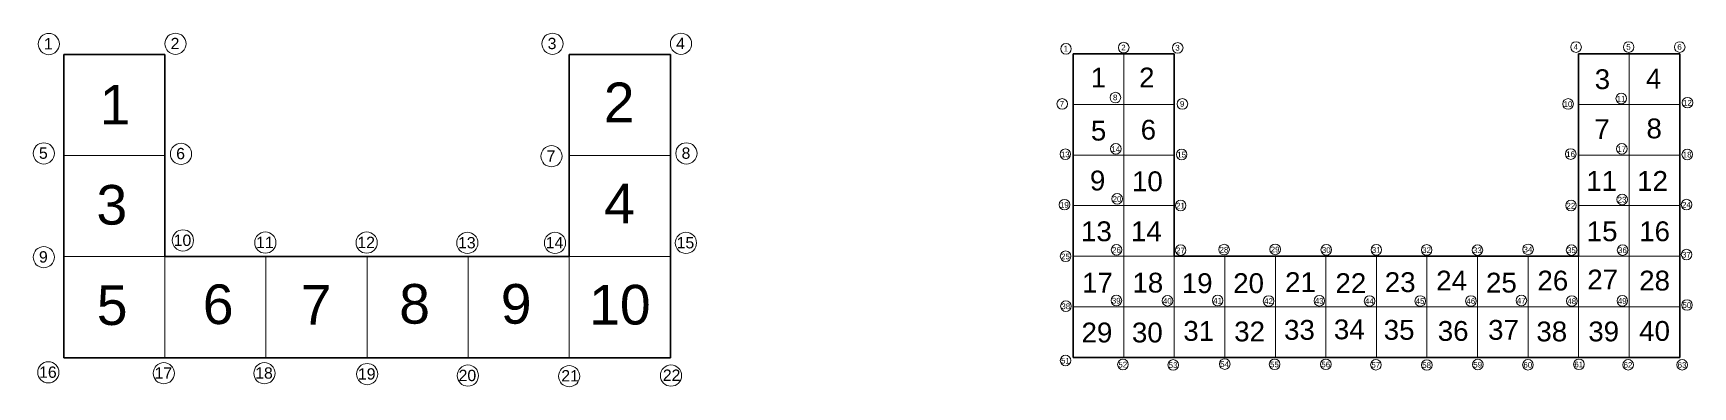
# Model space of a CAD drawing. Header units: millimetres. Extents: x -0.006 to 0.322, y -0.006 to 0.064.
import ezdxf

# ---------------------------------------------------------------- set-up
doc = ezdxf.new("R2010")
doc.units = ezdxf.units.MM
doc.layers.add('cienka', color=7, linetype='Continuous', lineweight=18)
doc.layers.add('Gruba', color=7, linetype='Continuous', lineweight=35)
doc.styles.get("Standard").update_dxf_attribs({"font": 'arial.ttf'})

msp = doc.modelspace()

# ---------------------------------------------------------------- linework, layer by layer
at = {"layer": 'cienka'}
for p, q in [((0.19968, 0.06009), (0.19968, 0.05009)), ((0.20968, 0.06009), (0.20968, 0.00009)), ((0.30968, 0.06009), (0.30968, 0.00009)), ((0.19968, 0.05009), (0.21968, 0.05009)), ((0.29968, 0.05009), (0.31968, 0.05009)), ((0.02, 0.04), (0, 0.04)), ((0.1, 0.04), (0.12, 0.04)), ((0.21968, 0.04009), (0.19968, 0.04009)), ((0.19968, 0.04009), (0.19968, 0.03009)), ((0.29968, 0.04009), (0.31968, 0.04009)), ((0.19968, 0.03009), (0.21968, 0.03009)), ((0.29968, 0.03009), (0.31968, 0.03009)), ((0.02, 0.02), (0, 0.02)), ((0.02, 0.02), (0.02, 0)), ((0.04, 0.02), (0.04, 0)), ((0.06, 0.02), (0.06, 0)), ((0.08, 0.02), (0.08, 0)), ((0.1, 0.02), (0.12, 0.02)), ((0.1, 0.02), (0.1, 0)), ((0.21968, 0.02009), (0.19968, 0.02009)), ((0.21968, 0.02009), (0.21968, 0.00009)), ((0.22968, 0.02009), (0.22968, 0.00009)), ((0.23968, 0.02009), (0.23968, 0.00009)), ((0.24968, 0.02009), (0.24968, 0.00009)), ((0.25968, 0.02009), (0.25968, 0.00009)), ((0.26968, 0.02009), (0.26968, 0.00009)), ((0.27968, 0.02009), (0.27968, 0.00009)), ((0.28968, 0.02009), (0.28968, 0.00009)), ((0.29968, 0.02009), (0.31968, 0.02009)), ((0.29968, 0.02009), (0.29968, 0.00009)), ((0.21968, 0.01009), (0.19968, 0.01009)), ((0.21968, 0.01009), (0.31968, 0.01009))]:
    msp.add_line(p, q, dxfattribs=at)
for centre, radius in [((-0.00296, 0.06205), 0.0021), ((0.0221, 0.0621), 0.0021), ((0.09668, 0.0621), 0.0021), ((0.1221, 0.0621), 0.0021), ((0.20968, 0.06134), 0.00105), ((0.29917, 0.06145), 0.00105), ((0.30958, 0.06145), 0.00105), ((0.31968, 0.06145), 0.00105), ((0.19827, 0.06111), 0.00105), ((0.22037, 0.06129), 0.00105), ((0.19752, 0.0502), 0.00105), ((0.20804, 0.05146), 0.00105), ((0.22129, 0.0502), 0.00105), ((0.29759, 0.0502), 0.00105), ((0.30811, 0.05127), 0.00105), ((0.32122, 0.05046), 0.00105), ((-0.00395, 0.04042), 0.0021), ((0.0232, 0.04033), 0.0021), ((0.09648, 0.03987), 0.0021), ((0.12318, 0.04042), 0.0021), ((0.19814, 0.04026), 0.00105), ((0.20813, 0.04132), 0.00105), ((0.22115, 0.04021), 0.00105), ((0.29811, 0.0403), 0.00105), ((0.30823, 0.04132), 0.00105), ((0.32117, 0.04021), 0.00105), ((0.19797, 0.03028), 0.00105), ((0.20839, 0.03143), 0.00105), ((0.22095, 0.03013), 0.00105), ((0.29817, 0.03012), 0.00105), ((0.30829, 0.03131), 0.00105), ((0.32103, 0.03029), 0.00105), ((0.02357, 0.02321), 0.0021), ((0.03987, 0.02279), 0.0021), ((0.05991, 0.02279), 0.0021), ((0.07983, 0.02273), 0.0021), ((0.09717, 0.02273), 0.0021), ((0.12307, 0.02273), 0.0021), ((-0.00395, 0.0199), 0.0021), ((0.19819, 0.02008), 0.00105), ((0.20827, 0.02136), 0.00105), ((0.22094, 0.0213), 0.00105), ((0.22954, 0.0214), 0.00105), ((0.23965, 0.02144), 0.00105), ((0.24976, 0.02135), 0.00105), ((0.25966, 0.02135), 0.00105), ((0.26962, 0.02133), 0.00105), ((0.27966, 0.0213), 0.00105), ((0.28968, 0.02145), 0.00105), ((0.29828, 0.0213), 0.00105), ((0.30838, 0.0213), 0.00105), ((0.32103, 0.02041), 0.00105), ((0.19825, 0.01022), 0.00105), ((0.20823, 0.01132), 0.00105), ((0.21834, 0.01128), 0.00105), ((0.22827, 0.01132), 0.00105), ((0.23835, 0.01123), 0.00105), ((0.24838, 0.01128), 0.00105), ((0.25832, 0.01123), 0.00105), ((0.26835, 0.01123), 0.00105), ((0.27838, 0.01123), 0.00105), ((0.28836, 0.01132), 0.00105), ((0.29834, 0.01123), 0.00105), ((0.30832, 0.01127), 0.00105), ((0.32112, 0.01044), 0.00105), ((0.19818, -0.00054), 0.00105), ((-0.00305, -0.00287), 0.0021), ((0.01979, -0.00305), 0.0021), ((0.0397, -0.00305), 0.0021), ((0.06002, -0.00322), 0.0021), ((0.07994, -0.00352), 0.0021), ((0.09998, -0.00364), 0.0021), ((0.12012, -0.00352), 0.0021), ((0.20953, -0.00133), 0.00105), ((0.21948, -0.00142), 0.00105), ((0.22967, -0.00124), 0.00105), ((0.23954, -0.00129), 0.00105), ((0.24968, -0.00129), 0.00105), ((0.25958, -0.00138), 0.00105), ((0.26964, -0.00143), 0.00105), ((0.27973, -0.00133), 0.00105), ((0.28965, -0.00138), 0.00105), ((0.29974, -0.00129), 0.00105), ((0.30947, -0.00138), 0.00105), ((0.32017, -0.00138), 0.00105)]:
    msp.add_circle(centre, radius, dxfattribs=at)
at = {"layer": 'Gruba'}
for p, q in [((0, 0), (0, 0.06)), ((0, 0.06), (0.02, 0.06)), ((0.02, 0.06), (0.02, 0.02)), ((0.1, 0.02), (0.1, 0.06)), ((0.1, 0.06), (0.12, 0.06)), ((0.12, 0.06), (0.12, 0)), ((0.19968, 0.00009), (0.19968, 0.06009)), ((0.19968, 0.06009), (0.21968, 0.06009)), ((0.21968, 0.06009), (0.21968, 0.02009)), ((0.29968, 0.02009), (0.29968, 0.06009)), ((0.29968, 0.06009), (0.31968, 0.06009)), ((0.31968, 0.06009), (0.31968, 0.00009)), ((0.02, 0.02), (0.1, 0.02)), ((0.21968, 0.02009), (0.29968, 0.02009)), ((0.12, 0), (0, 0)), ((0.31968, 0.00009), (0.19968, 0.00009))]:
    msp.add_line(p, q, dxfattribs=at)

# ---------------------------------------------------------------- texts
at = {"layer": 'cienka'}
for s, height, p in [('1', 0.00224, (-0.00392, 0.06099)), ('2', 0.00224, (0.02114, 0.06104)), ('3', 0.00224, (0.09572, 0.06104)), ('4', 0.00224, (0.12114, 0.06104)), ('1', 0.00112, (0.19779, 0.06058)), ('2', 0.00112, (0.2092, 0.06081)), ('3', 0.00112, (0.21989, 0.06076)), ('4', 0.00112, (0.29869, 0.06092)), ('5', 0.00112, (0.3091, 0.06092)), ('6', 0.00112, (0.3192, 0.06092)), ('7', 0.00112, (0.19704, 0.04967)), ('8', 0.00112, (0.20756, 0.05093)), ('9', 0.00112, (0.22082, 0.04967)), ('10', 0.00112, (0.29669, 0.0496)), ('11', 0.00112, (0.30721, 0.05068)), ('12', 0.00112, (0.32032, 0.04987)), ('5', 0.00224, (-0.00491, 0.03936)), ('6', 0.00224, (0.02224, 0.03927)), ('7', 0.00224, (0.09552, 0.0388)), ('8', 0.00224, (0.12222, 0.03935)), ('13', 0.00112, (0.19725, 0.03966)), ('14', 0.00112, (0.20724, 0.04073)), ('15', 0.00112, (0.22026, 0.03962)), ('16', 0.00112, (0.29721, 0.03971)), ('17', 0.00112, (0.30733, 0.04073)), ('18', 0.00112, (0.32028, 0.03962)), ('19', 0.00112, (0.19707, 0.02968)), ('20', 0.00112, (0.20749, 0.03084)), ('21', 0.00112, (0.22005, 0.02953)), ('22', 0.00112, (0.29727, 0.02952)), ('23', 0.00112, (0.3074, 0.03071)), ('24', 0.00112, (0.32013, 0.0297)), ('10', 0.002239, (0.02174, 0.02212)), ('11', 0.002239, (0.03804, 0.0217)), ('12', 0.002239, (0.05808, 0.0217)), ('13', 0.002239, (0.078, 0.02164)), ('14', 0.002239, (0.09534, 0.02164)), ('15', 0.002239, (0.12124, 0.02164)), ('9', 0.00224, (-0.00491, 0.01884)), ('25', 0.00112, (0.1973, 0.01949)), ('26', 0.00112, (0.20738, 0.02076)), ('27', 0.00112, (0.22004, 0.02068)), ('28', 0.00112, (0.22864, 0.02081)), ('29', 0.00112, (0.23876, 0.02085)), ('30', 0.00112, (0.24887, 0.02076)), ('31', 0.00112, (0.25876, 0.02076)), ('32', 0.00112, (0.26873, 0.02074)), ('33', 0.00112, (0.27877, 0.02071)), ('34', 0.00112, (0.28878, 0.02085)), ('35', 0.00112, (0.29738, 0.02071)), ('36', 0.00112, (0.30748, 0.02071)), ('37', 0.00112, (0.32013, 0.01982)), ('38', 0.00112, (0.19735, 0.00962)), ('39', 0.00112, (0.20733, 0.01073)), ('40', 0.00112, (0.21745, 0.01068)), ('41', 0.00112, (0.22738, 0.01073)), ('42', 0.00112, (0.23746, 0.01064)), ('43', 0.00112, (0.24748, 0.01068)), ('44', 0.00112, (0.25742, 0.01064)), ('45', 0.00112, (0.26745, 0.01064)), ('46', 0.00112, (0.27748, 0.01064)), ('47', 0.00112, (0.28746, 0.01073)), ('48', 0.00112, (0.29745, 0.01063)), ('49', 0.00112, (0.30743, 0.01068)), ('50', 0.00112, (0.32022, 0.00985)), ('16', 0.002239, (-0.00488, -0.00396)), ('17', 0.002239, (0.01796, -0.00413)), ('18', 0.002239, (0.03787, -0.00413)), ('19', 0.002239, (0.05819, -0.00431)), ('20', 0.002239, (0.07811, -0.00461)), ('21', 0.002239, (0.09843, -0.00467)), ('22', 0.002239, (0.11851, -0.00456)), ('51', 0.00112, (0.19728, -0.00113)), ('52', 0.00112, (0.20863, -0.00192)), ('53', 0.00112, (0.21858, -0.00202)), ('54', 0.00112, (0.22877, -0.00183)), ('55', 0.00112, (0.23864, -0.00188)), ('56', 0.00112, (0.24878, -0.00188)), ('57', 0.00112, (0.25869, -0.00197)), ('58', 0.00112, (0.26874, -0.00202)), ('59', 0.00112, (0.27883, -0.00193)), ('60', 0.00112, (0.28875, -0.00197)), ('61', 0.00112, (0.29884, -0.00188)), ('62', 0.00112, (0.30857, -0.00198)), ('63', 0.00112, (0.31927, -0.00198))]:
    msp.add_text(s, height=height, dxfattribs=at).set_placement(p)
at = {"layer": 'Gruba'}
for s, height, p in [('1', 0.00392, (0.20316, 0.05346)), ('2', 0.00392, (0.21273, 0.05347)), ('3', 0.00392, (0.30286, 0.05314)), ('4', 0.00392, (0.31299, 0.05325)), ('1', 0.00784, (0.0071, 0.04614)), ('2', 0.00784, (0.10682, 0.04659)), ('5', 0.00392, (0.20319, 0.04296)), ('6', 0.00392, (0.21304, 0.04315)), ('7', 0.00392, (0.3028, 0.04327)), ('8', 0.00392, (0.3131, 0.0434)), ('9', 0.00392, (0.203, 0.0331)), ('10', 0.003921, (0.21131, 0.03295)), ('11', 0.003921, (0.30118, 0.03302)), ('12', 0.003921, (0.31125, 0.03302)), ('3', 0.00784, (0.00646, 0.02634)), ('4', 0.00784, (0.10691, 0.0266)), ('13', 0.003921, (0.20124, 0.02306)), ('14', 0.003921, (0.2111, 0.02306)), ('15', 0.003921, (0.30128, 0.02306)), ('16', 0.003921, (0.31166, 0.02306)), ('17', 0.003921, (0.20145, 0.0129)), ('18', 0.003921, (0.21141, 0.0129)), ('19', 0.003921, (0.22117, 0.0128)), ('20', 0.003921, (0.23134, 0.0128)), ('21', 0.003921, (0.24161, 0.013)), ('22', 0.003921, (0.25157, 0.0128)), ('23', 0.003921, (0.26133, 0.013)), ('24', 0.003921, (0.2715, 0.01331)), ('25', 0.003921, (0.28136, 0.0129)), ('26', 0.003921, (0.29153, 0.01331)), ('27', 0.003921, (0.30139, 0.01351)), ('28', 0.003921, (0.31166, 0.01331)), ('5', 0.00784, (0.00653, 0.00649)), ('6', 0.00784, (0.0275, 0.00667)), ('7', 0.00784, (0.04689, 0.00658)), ('8', 0.00784, (0.06636, 0.00675)), ('9', 0.00784, (0.08645, 0.00675)), ('10', 0.007842, (0.10392, 0.00658)), ('29', 0.003921, (0.20134, 0.00304)), ('30', 0.003921, (0.21131, 0.00304)), ('31', 0.003921, (0.22148, 0.00335)), ('32', 0.003921, (0.23154, 0.00325)), ('33', 0.003921, (0.2414, 0.00356)), ('34', 0.003921, (0.25126, 0.00366)), ('35', 0.003921, (0.26112, 0.00356)), ('36', 0.003921, (0.27181, 0.00335)), ('37', 0.003921, (0.28177, 0.00356)), ('38', 0.003921, (0.29132, 0.00325)), ('39', 0.003921, (0.30159, 0.00325)), ('40', 0.003921, (0.31166, 0.00335))]:
    msp.add_text(s, height=height, dxfattribs=at).set_placement(p)

doc.saveas('drawing.dxf')
